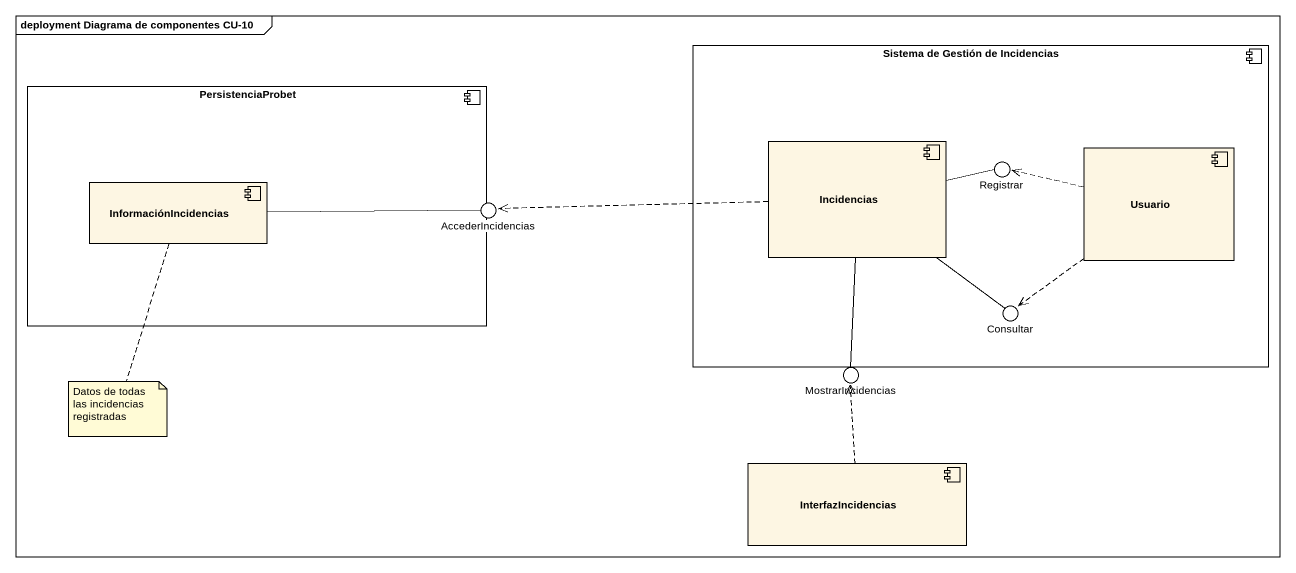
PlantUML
@startuml
mainframe deployment Diagrama de componentes CU-10
component "Sistema de Gestión de Incidencias" as Sistema_de_Gestión_de {
  component Incidencias
  component Usuario
}
component PersistenciaProbet {
  component InformaciónIncidencias
}
() AccederIncidencias
() Registrar
() Consultar
() MostrarIncidencias
component InterfazIncidencias
Sistema_de_Gestión_de -up- Registrar
Sistema_de_Gestión_de -- Consultar
Incidencias .left.> AccederIncidencias
Incidencias -right- Registrar
Incidencias -- Consultar
Incidencias -- MostrarIncidencias
Usuario .left.> Registrar
Usuario ..> Consultar
InformaciónIncidencias -right- AccederIncidencias
InterfazIncidencias .up.> MostrarIncidencias
note bottom of InformaciónIncidencias : Datos de todas las incidencias registradas
@enduml
